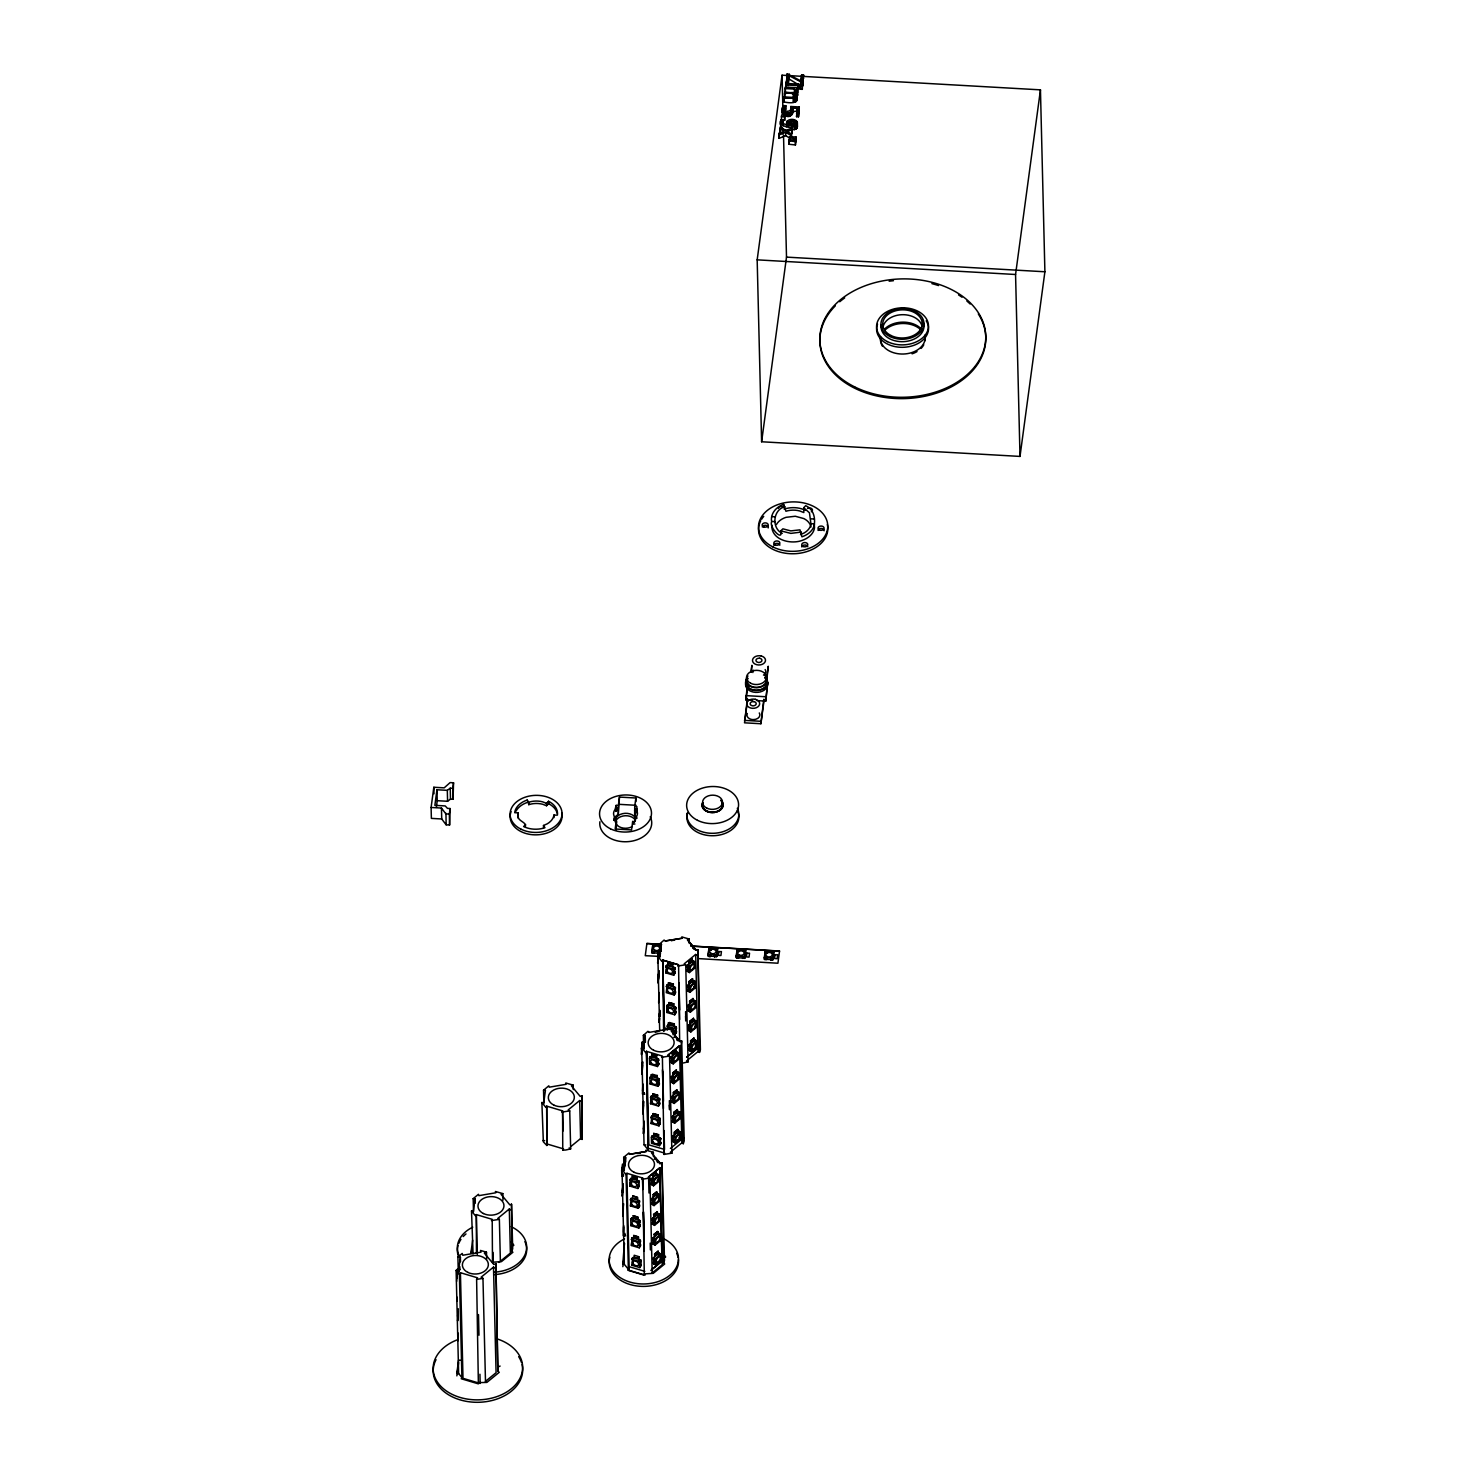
<?xml version="1.0" encoding="UTF-8"?>
<svg xmlns="http://www.w3.org/2000/svg" width="1476" height="1476" viewBox="0 0 1476 1476"><rect width="100%" height="100%" fill="white"/><g stroke="black" fill="none" stroke-linecap="round" stroke-linejoin="round"><path stroke-width="1.5" d="M782.465 124.833L783.036 119.925C776.081 120.921 782.963 132.969 789.402 130.294M780.527 121.124C780.73 128.172 796.099 129.796 797.372 122.729C796.117 117.065 783.516 118.966 787.409 125.165L782.926 123.431L783.036 119.925M791.025 110.94L790.822 106.493L799.272 106.973L798.498 116.788L796.56 116.678L797.225 111.77C791.487 108.763 792.723 118.892 786.173 116.106C781.118 115.626 781.136 108.8 783.535 105.589L785.859 105.737L785.933 109.224L784.42 111.272L784.328 107.877L785.859 105.737M782.262 112.877L782.76 110.368M797.225 111.77L797.132 108.375L792.778 108.135L792.391 114.095M658.259 956.928L658.167 953.81L657.742 957.057M659.698 1016.281L659.624 1013.163L659.182 1016.41M456.84 1273.77L456.804 1278.493M458.298 1333.123L458.261 1337.846M658.13 958.533L657.816 960.175L657.687 958.644M436.97 789.771L434.866 805.342L445.217 805.933L447.486 808.387L450.069 808.534L449.59 825.01L446.139 824.807L441.73 818.977L431.379 818.387L431.103 807.464L433.833 787.261L444.184 787.852L450.106 782.594L453.538 782.797L453.058 799.254L450.475 799.106L447.579 801.284L437.228 800.693L436.97 789.771L447.32 790.343L450.217 788.184L452.8 788.332L453.058 799.254M436.342 807.372L437.228 800.693M431.103 807.464L441.453 808.055L445.881 813.885L449.331 814.088L449.59 825.01M449.331 814.088L450.069 808.534M452.8 788.332L453.538 782.797M458.243 1270.818L457.911 1257.072L460.383 1257.201L458.593 1270.504L456.121 1270.375L458.63 1373.547L461.914 1377.606L461.213 1378.75L478.372 1383.861L476.619 1279.415L477.578 1277.829L460.42 1272.718L459.387 1274.434L461.914 1377.606M459.553 1269.563C458.962 1260.873 458.095 1280.744 459.866 1266.685M458.298 1308.751L457.615 1320.983L458.169 1316.887M473.501 1211.814L473.169 1198.678L475.069 1198.789L473.409 1211.095L471.508 1211.003L473.076 1253.899M472.634 1240.227L470.973 1252.552L472.523 1252.644M471.305 1252.921L471.859 1248.807M456.859 1375.872L458.649 1362.569M614.625 816.874L614.145 820.435L616.304 820.545L616.359 822.981L614.145 816.08A10.886 7.767 -1.4 0 1 615.012 809.678L616.175 805.379L618.333 805.509L618.278 814.494A10.886 7.767 -1.4 0 0 613.795 820.102M618.167 809.623L615.769 811.376L616.175 805.379M616.304 820.545L615.178 828.995L631.543 829.918L632.687 821.486L634.846 821.597L636.008 817.317A10.886 7.767 -1.4 0 0 636.876 810.914L636.876 806.579L634.717 806.45L635.861 797.999L619.477 797.077L618.333 805.509M616.175 830.195L616.599 821.302M618.278 814.494L619.477 797.077M634.901 824.032L632.743 823.903L635.381 820.49L635.326 818.055M637.042 818.202A10.886 7.767 -1.4 0 0 634.662 815.416L634.717 806.45M634.662 815.416L635.492 809.346M634.551 810.564L636.451 812.538L636.931 808.996L634.772 808.885M659.606 956.411L661.433 944.216L646.894 943.496L645.27 955.692L659.79 956.411M621.654 1170.265L622.485 1164.121L624.901 1164.25L624.071 1170.413L621.654 1170.265L621.802 1176.335M658.444 953.219L651.968 952.85L652.761 944.991L661.377 945.489M651.968 952.85L652.761 944.991M623.352 1169.988L623.204 1171.095L624.385 1170.044M624.717 1164.49C623.684 1158.383 624.33 1181.889 623.684 1157.35L628.96 1152.959L629.569 1154.306L646.137 1151.483L629.385 1154.343M652.65 953.256L652.779 951.43L652.65 953.256L654.348 952.241M645.104 1275.116L629.219 1270.375L626.839 1173.272L642.724 1178.014L644.292 1273.936L643.647 1274.969L627.78 1270.227L628.37 1269.249L624.33 1264.342L622.023 1169.675L623.942 1169.656L625.381 1157.571M623.296 1175.099L623.315 1176.188L623.444 1173.992M623.924 1169.785L625.584 1157.461L623.684 1157.35M624.975 1165.616L625.123 1164.49L624.127 1165.523M642.152 1042.167L641.47 1054.399L642.152 1042.167L644.569 1042.296M654.2 953.348L654.329 951.522M642.853 1049.141L643.001 1048.034M643.481 1044.399L643.868 1046.244L644.329 1040.728L643.739 1048.458L641.322 1048.329M643.518 1042.185L643.351 1035.396L645.233 1035.506L643.573 1047.831L641.691 1047.72L644.053 1144.822L648.075 1149.73L646.506 1051.336L662.392 1056.078L663.997 1154.417L671.912 1153.162L669.532 1056.06L668.001 1055.119L679.477 1045.728L680.934 1046.613L683.296 1143.716L681.857 1142.83L679.477 1045.728M643.887 1049.215L644.034 1048.089M658.204 958.994L657.65 963.108L658.333 950.876L660.75 951.005M658.333 953.588L658.462 951.743M659.68 953.109L660.067 954.954L660.528 949.437M623.665 1225.523L623.259 1235.707L625.676 1235.836M659.772 956.54L661.433 944.216M642.835 1083.79L642.429 1093.974L644.846 1094.103M660.473 953.072L659.92 957.168L657.503 957.038M624.901 1233.346L624.772 1235.541L624.735 1234.453M644.09 1092.701L643.942 1093.808L643.923 1092.72M757.17 259.85L782.059 75.202L1040.451 89.852L1044.897 271.769L1020.008 456.416L761.616 441.767L757.17 259.85L1015.562 274.499L1020.008 456.416M659.034 992.499L658.628 1002.684M622.835 1266.685L624.219 1256.408M659.661 1018.366L659.108 1022.462L659.79 1010.23L659.938 1016.3M795.435 144.962L795.582 139.869L789.162 139.833L789.014 140.884L789.106 144.279L795.435 144.962L795.749 138.615L789.42 137.914L785.712 135.663L779.07 138.357L779.217 133.135L784.162 131.272L779.808 128.818L780.029 127.139L785.73 130.534L792.335 127.858L792.169 133.08L792.335 127.858M781.431 116.752L781.69 114.888L784.826 115.054L784.66 120.331L781.524 120.146L781.431 116.752L784.568 116.936L784.66 120.331M783.885 98.541C800.121 94.962 800.878 105.755 783.977 101.936L784.088 97.065C797.243 101.604 798.737 90.958 784.568 93.56L784.752 92.084C786.948 92.084 799.162 94.612 794.42 89.095L785.232 88.56L785.435 87.084L797.723 87.785L797.612 92.656L796.247 92.582L797.63 95.091L796.228 96.936M786.007 86.826L785.804 88.302L785.933 83.431L798.221 84.132L798.11 89.003L798.221 84.132M787.225 73.8L786.21 85.368L787.225 73.8L800.841 80.885L801.634 74.907L803.571 75.018L802.612 86.143L803.571 75.018M779.07 138.357L779.217 133.135M782.797 133.836L779.9 132.213L780.121 130.534M783.977 101.936L784.088 97.065M794.697 95.184L794.789 98.578L793.793 97.434L784.642 96.955L784.752 92.084M788.94 75.59L788.147 85.479L788.94 75.59L802.538 82.748M784.568 116.936L784.826 115.054M789.42 137.914L789.568 136.881L795.988 136.899L795.841 142.01M789.106 144.279L789.162 139.833M789.642 140.275L789.512 141.309L789.568 136.881M792.077 129.685L787.206 131.548L791.505 133.965L791.284 135.663L785.638 132.268L778.977 134.962M797.63 95.091L797.723 87.785M796.56 116.678L797.132 108.375M800.066 85.829L800.287 84.15L802.446 84.28L802.298 89.353L800.158 89.224L800.066 85.829L802.224 85.959L802.298 89.353M800.158 89.224L800.287 84.15M801.191 82.287L801.634 74.907M798.498 116.788L799.272 106.973M802.224 85.959L802.446 84.28M795.749 138.615L795.988 136.899M761.616 441.767L786.505 257.119L783.516 135.072M708.148 954.345L708.978 948.182L717.594 948.662L716.801 956.522L708.185 956.042L708.148 954.345L716.764 954.824L716.801 956.522M708.185 956.042L708.978 948.182M710.528 954.695L710.399 956.54L708.849 956.448L708.978 954.621L710.546 955.433M711.137 950.267L711.303 949.88M752.575 700.362L745.97 699.993L747.243 685.325M747.096 687.724L747.483 688.739M745.97 699.993C750.325 663.444 744.993 703.794 747.446 687.613M764.162 699.513L760.896 723.738L744.513 722.816L747.428 698.351M750.989 671.931L751.874 665.325L751.339 672.152M744.808 720.602L747.483 700.786M716.229 955.747L714.532 956.78L714.661 954.935M714.532 956.78L714.679 955.673M716.081 956.854L716.211 955.027M716.967 949.474C717.022 953.662 716.985 947.075 715.436 950.12M716.764 954.824L717.594 948.662M718.849 951.43L718.351 955.359L720.934 955.507L721.432 951.577L718.849 951.669M760.896 723.738L763.812 699.292M766.487 679.458L768.258 666.248L766.837 679.698M765.786 701.118L767.631 682.336L765.786 701.118L756.985 700.62M736.247 955.931L737.077 949.769L745.694 950.267L744.9 958.127L736.284 957.629L736.247 955.931L744.863 956.43L744.9 958.127M736.284 957.629L737.077 949.769M738.646 956.3L738.517 958.127L736.948 958.053L737.096 956.208L738.664 957.02M737.686 951.78L737.834 950.673L739.402 951.485M742.631 958.367L744.347 957.352L742.631 958.367L742.76 956.54M744.181 958.459L744.328 956.614M745.066 951.079C744.384 954.769 746.284 950.083 743.517 950.987M744.863 956.43L745.694 950.267M746.948 953.016L746.45 956.946L749.052 957.094L749.531 953.164L746.948 953.256M764.347 957.537L765.177 951.374L773.793 951.854L773.018 959.714L764.384 959.234L764.347 957.537L772.963 958.016L773.018 959.714M764.384 959.234L765.177 951.374M765.066 959.64L765.195 957.795L765.066 959.64L766.764 958.625M766.616 959.732L766.745 957.887M772.428 958.219L772.299 960.046L770.749 959.953L770.878 958.127M771.616 952.573L773.166 952.666L773.018 953.773M772.963 958.016L773.793 951.854M775.048 954.603L774.568 958.551L777.151 958.699L777.631 954.751L775.066 954.861M697.871 958.57L777.926 963.219L779.549 951.024L692.631 946.098M1015.562 274.499L1040.451 89.852M622.171 1167.498L622.134 1172.959M642.798 1085.137L642.595 1091.041L642.835 1090.063M623.628 1226.87L623.573 1232.312M659.016 998.772L658.794 999.75L659.071 993.496M780.601 124.501L780.933 119.796M791.45 130.331L796.892 128.301L796.284 124.15M788.35 123.117C798.756 113.947 795.582 133.024 788.35 123.117L788.442 126.512L788.571 122.305M784.236 115.46L784.328 107.877M786.671 126.05L787.317 120.977M476.453 1253.161L476.324 1214.6L492.209 1219.342L492.486 1262.22L501.434 1261.629L512.928 1252.238L511.766 1251.537L511.526 1204.176L509.866 1204.896L501.065 1194.361L502.836 1193.604L502.984 1200.172M479.128 1382.606L486.877 1382.422L499.275 1372.274L497.836 1371.37L495.936 1263.604L493.851 1264.508L484.349 1253.124L486.49 1252.202L486.674 1259.083M511.766 1251.537L512.689 1248.696L511.526 1204.176M581.12 1101.41L579.681 1100.524L580.603 1138.55L582.061 1139.435L581.895 1095.709L580.234 1096.428L571.433 1085.893L573.205 1085.118L573.315 1089.602M814.42 524.183A21.476 15.314 -1.4 0 1 801.929 536.803L799.992 529.847L790.804 530.899L782.852 528.832L780.822 530.88C783.313 542.615 768.738 526.914 771.653 521.766C770.085 513.722 776.284 506.729 783.645 504.441L785.915 511.25A18.026 12.86 -1.4 0 1 799.697 510.954L803.83 512.559L803.719 507.707L805.693 505.696C812.925 508.777 815.287 516.637 814.401 523.869L810.914 523.685L809.457 512.836L803.719 507.707M497.836 1371.37L495.936 1263.604M771.837 525.105C771.007 539.902 790.582 544.718 802.021 540.456A21.476 15.314 -1.4 0 0 814.494 527.818L814.309 523.832M582.061 1139.435L581.895 1095.709M683.148 1063.015L688.093 1061.871L685.731 964.769L684.2 963.828L695.676 954.437L698.037 1051.539L699.495 1052.425L697.89 949.622L696.137 950.23M680.934 1046.613L681.691 1040.912L680.03 1041.632M644.292 1273.936L653.259 1273.345L664.735 1263.954L663.573 1263.235L662.041 1162.848L660.289 1163.475M699.495 1052.425L700.399 1049.602L697.89 949.622M683.296 1143.716L684.218 1140.893L681.691 1040.912M663.573 1263.235L664.495 1260.412L662.041 1162.848M782.262 533.408C771.284 528.279 772.852 509.331 785.084 506.711M543.869 1103.624L543.537 1090.21L545.437 1090.303L543.777 1102.627L541.876 1102.517L543.352 1141.815L546.84 1145.468L546.692 1106.133L562.577 1110.875L563.076 1131.003M579.681 1100.524L568.205 1109.915L569.736 1110.875L570.659 1148.881L565.695 1150.025L562.762 1150.136L562.577 1110.875M546.84 1145.468L546.692 1106.133M663.61 1031.355L662.687 960.046L678.573 964.787L679.643 1040.543M673.628 971.595L675.049 972.02L673.739 975.23L665.787 972.868L666.617 965.193L674.55 967.555L674.661 973.809L673.24 973.367M667.982 963.09L672.871 964.289L672.779 966.337L668.019 964.917L667.982 963.09L672.871 964.289M668.019 964.917L668.111 962.869M666.469 969.474L666.506 970.562M665.787 972.868L666.765 971.263M562.762 1150.136L563.518 1148.9L547.633 1144.158M673.739 975.23L674.55 967.555M673.517 967.592L674.956 968.016L673.111 968.274M674.956 968.016L674.569 969.806L673.13 969.381M678.406 964.732L662.779 960.212L664.514 1030.82M666.894 986.337L666.857 985.248L668.314 986.78L666.857 985.248M675.178 993.422L674.218 995.008L666.266 992.647L667.097 984.972L675.03 987.352L675.141 993.588L673.72 993.163L675.141 993.588M668.462 982.887L673.37 984.086L673.259 986.134L668.499 984.713L668.462 982.887L673.37 984.086M675.049 972.02L673.204 972.278M668.499 984.713L668.591 982.665M668.296 985.673L666.451 985.931M673.259 986.134L668.646 984.474M674.015 987.389L675.436 987.813L674.015 987.389L673.628 989.16L675.049 989.584L675.436 987.813M674.218 995.008L675.03 987.352M674.587 1011.171L676.026 1011.595L674.698 1014.805L666.765 1012.444L667.576 1004.769L675.528 1007.13L675.639 1013.366M668.942 1002.665L673.849 1003.865L673.757 1005.912L668.979 1004.492L668.942 1002.665L673.849 1003.865M675.528 991.817L673.683 992.075L675.528 991.817L675.565 992.905M666.949 1006.817L667.337 1005.045L668.776 1005.47L666.949 1006.817L668.388 1007.241M668.979 1004.492L669.071 1002.444M667.06 1010.82L667.447 1009.03L667.06 1010.82L668.48 1011.245M666.765 1012.444L667.576 1004.769M673.757 1005.912L669.126 1004.27M648.075 1149.73L646.506 1051.336M646.599 1051.502L648.868 1144.896L664.514 1149.417L664.071 1131.188M674.071 1007.85L675.916 1007.591L675.528 1009.381L674.071 1007.85L675.916 1007.591M674.698 1014.805L675.528 1007.13M667.189 1030.193L668.056 1024.547L676.008 1026.927L676.119 1033.163L674.68 1032.739M669.477 1024.289C662.724 1019.399 683.942 1029.879 669.606 1024.049M650.196 1056.761L649.791 1058.532L650.196 1056.761L651.211 1057.868M649.458 1058.089L650.418 1056.484L658.37 1058.845L657.54 1066.521L649.606 1064.159L649.458 1058.089L657.392 1060.451L657.54 1066.521M651.783 1054.381L656.691 1055.58L656.599 1057.628L651.839 1056.207L651.783 1054.381L656.691 1055.58M651.839 1056.207L651.931 1054.159M650.289 1060.746L650.307 1061.853M649.606 1064.159L650.565 1062.554M674.2 1023.883L669.421 1022.462M674.975 1026.964L676.432 1028.477L674.587 1028.735M656.599 1057.628L651.968 1055.986M675.067 1030.949L676.506 1031.392L675.178 1034.584L676.008 1026.927M657.392 1060.451L658.37 1058.845M658.351 1060.008L657.337 1058.882M658.757 1059.307L658.37 1061.096L656.949 1060.672M676.506 1031.392L674.661 1031.65M649.938 1077.867L650.898 1076.262L658.85 1078.642L658.96 1084.878L657.521 1084.454L659.366 1084.196L658.019 1086.299L650.086 1083.938L649.938 1077.867L657.872 1080.229L658.019 1086.299M652.318 1076.004C645.565 1071.115 666.783 1081.594 652.447 1075.764M657.429 1062.886L658.868 1063.31L657.023 1063.569M650.695 1077.628L652.134 1078.07L652.097 1076.963L650.676 1076.539L650.289 1078.329L650.252 1077.222L651.709 1078.753M658.868 1063.31L658.48 1065.082L657.041 1064.657M650.086 1083.938L651.045 1082.332M657.041 1075.598L652.263 1074.177M657.816 1078.679L659.255 1079.104L657.816 1078.679L657.429 1080.45L658.868 1080.875L659.255 1079.104M657.872 1080.229L658.85 1078.642M658.407 1102.461L659.827 1102.886L658.517 1106.096L650.565 1103.734L651.396 1096.059L659.329 1098.421L659.44 1104.657M652.761 1093.956L657.65 1095.155L657.558 1097.203L652.798 1095.782L652.761 1093.956L657.65 1095.155M659.348 1083.107L657.503 1083.366L659.348 1083.107L659.366 1084.196M652.189 1098.531L650.768 1098.107L651.156 1096.336L652.613 1097.849M652.798 1095.782L652.89 1093.734M652.577 1096.76L650.768 1098.107M650.861 1102.111L651.248 1100.321L650.861 1102.111L652.3 1102.535M650.565 1103.734L651.396 1096.059M657.558 1097.203L652.927 1095.561M657.89 1099.14L659.735 1098.882L659.348 1100.672L657.89 1099.14L659.735 1098.882M657.909 1100.247L659.754 1099.989M658.517 1106.096L659.329 1098.421M651.636 1116.114L651.248 1117.885L651.636 1116.114L653.075 1116.539M658.886 1122.24L660.307 1122.682L658.997 1125.874L651.045 1123.513L651.875 1115.838L659.809 1118.218L659.92 1124.454L658.499 1124.029M653.241 1113.753L658.148 1114.933L658.038 1117L653.278 1115.579L653.241 1113.753L658.148 1114.933M653.278 1115.579L653.37 1113.513M651.728 1120.118L651.765 1121.207M651.045 1123.513L652.023 1121.908M658.038 1117L653.425 1115.339M658.997 1125.874L659.809 1118.218M628.37 1269.249L626.045 1174.582L627.005 1173.328M658.794 1118.255L660.215 1118.679L658.37 1118.937M660.215 1118.679L659.827 1120.45L658.407 1120.026M651.396 1137.221L652.355 1135.634L660.289 1137.996L660.418 1144.232L658.979 1143.808L660.824 1143.549L659.477 1145.671L651.543 1143.291L651.396 1137.221L659.329 1139.601L659.477 1145.671M653.72 1133.531L658.628 1134.73L658.536 1136.778L653.757 1135.358L653.72 1133.531L658.628 1134.73M660.307 1122.682L658.462 1122.941M653.757 1135.358L653.85 1133.31M653.554 1136.335L653.573 1137.424L652.115 1135.911L653.554 1136.335L651.728 1137.682M637.78 1184.841L639.2 1185.265L637.89 1188.475L629.938 1186.095L630.769 1178.438L638.702 1180.8L638.813 1187.036M632.263 1176.114L636.894 1177.756L636.931 1179.582L632.171 1178.162L632.263 1176.114L637.023 1177.534L636.931 1179.582M631.562 1180.911L630.141 1180.486L630.529 1178.697L631.949 1179.121L631.986 1180.228L630.547 1179.804M632.171 1178.162L637.078 1179.342M631.949 1179.121L630.141 1180.486M630.234 1184.472L630.621 1182.7L630.234 1184.472L631.673 1184.914M658.536 1136.778L653.905 1135.136M629.938 1186.095L630.769 1178.438M659.274 1138.033L660.695 1138.457L659.274 1138.033L658.886 1139.804L660.307 1140.247L660.695 1138.457M659.329 1139.601L660.289 1137.996M637.263 1181.52L639.108 1181.261L638.721 1183.032M660.805 1142.461L658.96 1142.719L660.805 1142.461L660.824 1143.549M637.89 1188.475L638.702 1180.8M638.259 1204.619L639.68 1205.043L638.37 1208.254L630.418 1205.892L631.248 1198.217L639.182 1200.578L639.293 1206.833L637.872 1206.39M632.743 1195.892L637.374 1197.534L637.411 1199.361L632.65 1197.94L632.743 1195.892L637.503 1197.313L637.558 1199.139M631.101 1202.497L631.138 1203.586M630.418 1205.892L631.396 1204.287M663.997 1154.417L664.2 1130.598M638.37 1208.254L639.182 1200.578M638.167 1200.615L639.588 1201.04L637.743 1201.298M639.588 1201.04L639.2 1202.829L637.761 1202.405M631.525 1219.361L631.488 1218.272L632.946 1219.803L631.488 1218.272M630.769 1219.6L631.728 1217.995L639.661 1220.375L639.772 1226.611L638.352 1226.187L640.197 1225.929L638.85 1228.032L630.916 1225.67L630.769 1219.6L638.702 1221.962L638.85 1228.032M633.222 1215.689L637.853 1217.331L637.909 1219.158L633.13 1217.737L633.222 1215.689L638.001 1217.11L637.909 1219.158M633.13 1217.737L638.038 1218.918M632.927 1218.696L631.082 1218.955M630.916 1225.67L631.876 1224.065M638.647 1220.412L640.067 1220.837L638.647 1220.412L638.259 1222.183L639.68 1222.608L640.067 1220.837M638.702 1221.962L639.661 1220.375M639.219 1244.194L640.658 1244.619L639.329 1247.829L631.396 1245.467L632.208 1237.792L640.16 1240.154L640.27 1246.39M633.721 1235.467L638.333 1237.109L638.388 1238.936L633.628 1237.515L633.721 1235.467L638.481 1236.888L638.388 1238.936M640.16 1224.84L638.333 1225.098L640.16 1224.84L640.197 1225.929M633.019 1240.264L631.58 1239.84L631.968 1238.069L633.425 1239.582M633.628 1237.515L638.518 1238.715M633.407 1238.493L631.58 1239.84M631.691 1243.844L632.079 1242.054L631.691 1243.844L633.112 1244.268M631.396 1245.467L632.208 1237.792M638.702 1240.873L640.547 1240.615L640.16 1242.405L638.739 1241.98L638.702 1240.873L640.584 1241.722M639.329 1247.829L640.16 1240.154M639.698 1263.973L641.138 1264.415L639.809 1267.607L631.876 1265.246L632.687 1257.57L640.639 1259.95L640.75 1266.187L639.311 1265.762M632.484 1258.936L632.042 1258.53M634.108 1257.312L638.997 1258.493L634.108 1257.312L634.2 1255.246L638.96 1256.666L638.997 1258.493M629.274 1266.722L644.846 1271.371M632.558 1261.851L632.577 1262.939M631.876 1265.246L632.835 1263.64M638.96 1256.666L638.868 1258.733M639.809 1267.607L640.639 1259.95M639.606 1259.987L641.045 1260.412L639.2 1260.67M641.045 1260.412L640.658 1262.183L639.219 1261.759M641.138 1264.415L639.293 1264.674M782.169 109.482C783.258 113.541 790.14 114.113 792.317 110.7M796.191 101.512L796.837 95.958L795.121 93.874L797.317 92.416L796.173 89.187L797.538 89.261M543.537 1090.21L548.814 1085.819L549.256 1087.185L566.157 1084.307L565.751 1082.997L573.205 1085.118M473.169 1198.678L478.445 1194.287L478.888 1195.652L495.788 1192.774L495.382 1191.483L502.836 1193.604M457.911 1257.072L462.209 1253.438L462.781 1255.246L481.047 1252.128L480.512 1250.449L486.49 1252.202M643.351 1035.396L647.927 1031.337L649.219 1032.37M788.664 125.7C790.638 122.176 797.169 127.914 794.826 121.752M518.224 815.951C517.024 821.283 529.22 822.962 523.574 826.523A21.476 15.314 -1.4 0 0 544.958 827.722L543.5 825.471L547.209 823.848A18.026 12.86 -1.4 0 0 553.943 815.176L557.43 815.103A21.476 15.314 -1.4 0 0 548.519 801.265L546.489 803.331L546.544 805.748L542.781 804.291A18.026 12.86 -1.4 0 0 528.98 804.605L527.153 800.047A21.476 15.314 -1.4 0 0 514.663 812.686L518.168 812.87L518.224 815.305M546.544 805.748L548.592 803.7L548.519 801.265M688.48 961.651L692.189 958.994L688.739 961.817L688.794 963.625L688.739 961.817M688.536 963.477L692.226 960.821L688.794 963.625M687.41 965.378L693.166 960.673L694.975 961.798L695.122 967.869L689.384 972.573L687.576 971.448L687.41 965.378L689.237 966.503L689.384 972.573M687.096 967.057L688.093 965.12L687.096 967.057L688.905 966.688L688.093 965.12M692.262 962.832L693.259 960.894L693.037 963.311M689.237 966.503L694.975 961.798M688.997 970.691L687.189 971.06L688.203 969.123L688.222 970.212M687.189 971.06L688.978 969.603M688.96 981.448L692.668 978.791L689.237 981.595L689.274 983.422L689.237 981.595M689.015 983.256L692.724 980.599L689.274 983.422M687.908 985.156L693.646 980.47L695.454 981.595L695.602 987.665L689.864 992.352L688.056 991.226L687.908 985.156L689.716 986.282L689.864 992.352M687.558 985.747L689.366 985.378L688.351 987.333L687.558 985.747L688.351 987.333M694.532 981.153L692.742 982.61L693.738 980.673L694.55 982.26L693.738 980.673M687.576 986.835L689.366 985.378M689.716 986.282L695.454 981.595M687.668 990.839L689.458 989.381L689.476 990.47L687.668 990.839L688.683 988.902M689.458 1001.226L693.148 998.569L689.716 1001.392L689.753 1003.2L689.716 1001.392M689.495 1003.053L693.203 1000.396L689.753 1003.2M688.388 1004.953L694.126 1000.248L695.934 1001.374L696.082 1007.444L690.344 1012.149L688.536 1011.023L688.388 1004.953L690.196 1006.078L690.344 1012.149M688.037 1005.543L689.845 1005.174L688.831 1007.112L688.037 1005.543L688.831 1007.112M693.203 1001.318L695.011 1000.949L693.978 1001.798M688.056 1006.632L689.845 1005.174M690.196 1006.078L695.934 1001.374M689.975 1010.267L688.148 1010.636L689.163 1008.698M688.148 1010.636L689.938 1009.178M689.938 1021.005L693.646 1018.348L690.196 1021.171L690.233 1022.997L690.196 1021.171M689.975 1022.831L693.683 1020.174L690.233 1022.997M688.536 1026.41L689.55 1024.473L690.362 1026.06L689.329 1026.89L688.517 1025.322L694.606 1020.045L696.432 1021.171L696.58 1027.222L690.842 1031.927L689.015 1030.802L688.868 1024.731L690.694 1025.857L690.842 1031.927M695.491 1020.728L694.495 1022.665M690.694 1025.857L696.432 1021.171M690.454 1030.045L688.646 1030.414L689.643 1028.477L689.679 1029.565M688.646 1030.414L690.417 1028.957M679.495 1045.894L668.111 1055.026M672.3 1052.942L676.008 1050.285L672.558 1053.108L672.595 1054.916L672.558 1053.108M672.336 1054.768L676.045 1052.111L672.595 1054.916M690.417 1040.801L694.126 1038.145L690.676 1040.967L690.731 1042.776L690.676 1040.967M672.705 1057.978L671.672 1058.827L670.879 1057.259L676.967 1051.964L678.775 1053.089L678.942 1059.159L673.185 1063.864L671.008 1062.351L672.004 1060.414L672.041 1061.502M670.897 1058.347L671.912 1056.41L671.931 1057.499M676.838 1054.602L677.853 1052.665M690.473 1042.628L694.163 1039.971L690.731 1042.776M673.185 1063.864L673.038 1057.794L678.775 1053.089M689.495 1050.598L689.347 1044.528L695.085 1039.824L696.912 1040.949L697.059 1047.019L691.322 1051.724L689.126 1050.211L690.122 1048.255M690.842 1045.838L689.034 1046.207L690.03 1044.27M694.2 1041.982L695.196 1040.045L696.008 1041.613M689.034 1046.207L690.805 1044.75M695.971 1040.525L694.163 1040.875M671.008 1062.351L672.779 1060.893M691.322 1051.724L691.174 1045.654L696.912 1040.949M672.816 1061.982L671.783 1062.831L670.971 1061.244M570.769 1146.594L580.603 1138.55M689.126 1050.211L690.916 1048.753L689.901 1050.691L689.089 1049.104M686.598 1057.13L697.964 1047.997L686.727 1057.203M698.037 1051.539L686.561 1060.93L688.093 1061.871M672.779 1072.738L676.488 1070.082L673.038 1072.886L673.074 1074.713L673.038 1072.886M672.816 1074.546L676.525 1071.89L673.074 1074.713M510.751 1209.896L509.312 1208.992L497.836 1218.383L499.368 1219.342L500.382 1260.984M671.709 1076.447L677.447 1071.76L679.274 1072.886L679.421 1078.956L673.683 1083.642L671.857 1082.517L671.709 1076.447L673.536 1077.572L673.683 1083.642M671.359 1077.037L673.167 1076.668L672.17 1078.605L671.359 1077.037L672.17 1078.605M676.525 1072.812L677.558 1071.963L678.37 1073.55L678.333 1072.443L676.543 1073.901L677.3 1073.292M671.395 1078.126L673.167 1076.668M673.536 1077.572L679.274 1072.886M673.296 1081.76L671.488 1082.129L672.484 1080.192M671.488 1082.129L673.277 1080.672M673.259 1092.517L676.967 1089.86L673.517 1092.683L673.573 1094.491L673.517 1092.683M673.314 1094.343L677.004 1091.687L673.573 1094.491M672.189 1096.244L677.927 1091.539L679.753 1092.664L679.901 1098.734L674.163 1103.439L672.336 1102.314L672.189 1096.244L674.015 1097.369L674.163 1103.439M671.838 1096.834L673.646 1096.465L672.65 1098.402L671.838 1096.834L672.65 1098.402M678.038 1091.76L677.004 1092.591L678.038 1091.76L678.074 1092.849M671.875 1097.923L673.646 1096.465M674.015 1097.369L679.753 1092.664M673.776 1101.557L671.967 1101.926L672.982 1099.989M671.967 1101.926L673.757 1100.469M673.739 1112.295L677.447 1109.638L674.015 1112.461L674.052 1114.288L674.015 1112.461M673.794 1114.122L677.502 1111.465L674.052 1114.288M672.687 1116.022L678.425 1111.336L680.233 1112.443L680.381 1118.513L674.643 1123.218L672.835 1122.092L672.687 1116.022L674.495 1117.148L674.643 1123.218M672.355 1117.701L673.351 1115.764L672.355 1117.701L674.163 1117.35L673.351 1115.764M678.517 1111.539L677.521 1113.476L679.311 1112.018M674.495 1117.148L680.233 1112.443M495.327 1268.198L493.501 1267.091L481.102 1277.22L482.966 1278.382L485.493 1381.573M498.906 1262.46L510.382 1253.069L509.312 1208.992M674.255 1121.336L672.447 1121.705L673.462 1119.767L673.48 1120.856M672.447 1121.705L674.237 1120.247M674.237 1132.092L677.927 1129.435L674.495 1132.258L674.532 1134.066L674.495 1132.258M674.274 1133.919L677.982 1131.262L674.532 1134.066M673.167 1135.819L678.905 1131.114L680.713 1132.24L680.86 1138.31L675.122 1142.996L673.314 1141.889L673.167 1135.819L674.975 1136.944L675.122 1142.996M672.835 1137.498L674.624 1136.04L674.643 1137.129L672.835 1137.498L673.849 1135.561M678.001 1133.273L679.015 1131.336L679.809 1132.904L679.015 1131.336M679.79 1131.815L677.982 1132.166M674.975 1136.944L680.713 1132.24M672.927 1141.483L674.716 1140.044L674.753 1141.132L672.927 1141.483L673.942 1139.546M670.399 1148.42L681.783 1139.287M681.857 1142.83L670.381 1152.221L671.912 1153.162M648.979 1192.995L648.591 1177.055L659.827 1167.848M652.632 1174.896L656.082 1172.073L656.377 1174.047C651.562 1179.859 651.543 1173.863 656.34 1172.239M651.562 1178.604L657.3 1173.918L659.126 1175.044L659.274 1181.114L653.536 1185.8L651.709 1184.675L651.562 1178.604L653.388 1179.73L653.536 1185.8M653.056 1179.933L651.248 1180.283L652.244 1178.346M651.248 1180.283L653.019 1178.844M657.152 1175.449L658.185 1174.601L657.447 1175.228M653.388 1179.73L659.126 1175.044M651.34 1184.287L652.337 1182.35L652.115 1184.767L652.374 1183.438M657.281 1180.542L658.314 1179.693M653.425 1196.649L653.112 1194.674L656.562 1191.852L656.857 1193.844L653.167 1196.501L656.599 1193.678L656.562 1191.852M656.82 1192.018L653.112 1194.674M652.06 1198.401L657.798 1193.697L659.606 1194.822L659.754 1200.892L654.016 1205.597L652.207 1204.471L652.06 1198.401L653.868 1199.527L654.016 1205.597M651.728 1200.08L652.724 1198.143L651.728 1200.08L653.536 1199.711M656.894 1195.855L657.89 1193.918L657.669 1196.335M653.868 1199.527L659.606 1194.822M653.628 1203.715L651.82 1204.084L652.835 1202.147L652.853 1203.235M651.82 1204.084L653.61 1202.626M653.905 1216.445L653.61 1214.471L657.3 1211.814L657.355 1213.623L653.905 1216.445L657.097 1213.457L657.041 1211.648M657.3 1211.814L653.61 1214.471M653.222 1217.921L654.016 1219.508L652.982 1220.357L652.189 1218.77L658.278 1213.493L660.086 1214.619L660.233 1220.689L654.495 1225.375L652.687 1224.25L652.54 1218.18L654.348 1219.305L654.495 1225.375M652.207 1219.859L653.997 1218.401M659.163 1214.176L657.374 1215.634L658.13 1215.025M654.348 1219.305L660.086 1214.619M654.126 1223.493L652.3 1223.862L653.315 1221.925M652.3 1223.862L654.089 1222.405M654.385 1236.224L654.089 1234.25L657.779 1231.593L657.835 1233.419L654.385 1236.224L657.576 1233.253L657.521 1231.427M657.779 1231.593L654.089 1234.25M653.019 1237.977L658.757 1233.272L660.565 1234.397L660.731 1240.467L654.975 1245.172L653.167 1244.047L653.019 1237.977L654.827 1239.102L654.975 1245.172M652.669 1238.567L654.477 1238.198L653.462 1240.135L652.669 1238.567L653.462 1240.135M658.868 1233.493L657.835 1234.342L658.868 1233.493L658.886 1234.582M652.687 1239.655L654.477 1238.198M654.827 1239.102L660.565 1234.397M654.606 1243.29L652.798 1243.659L653.794 1241.722M652.798 1243.659L654.569 1242.202M485.456 1381.388L496.084 1372.698L493.501 1267.091M654.864 1256.021L654.569 1254.028L658.019 1251.224L658.314 1253.198L654.606 1255.855L658.056 1253.032L658.019 1251.224M658.278 1251.371L654.569 1254.028M653.647 1263.825L653.499 1257.755L659.237 1253.069L661.063 1254.194L661.211 1260.246L655.473 1264.95L653.278 1263.438L654.274 1261.5L654.311 1262.589M653.167 1259.434L654.182 1257.497L653.167 1259.434L654.993 1259.083L654.182 1257.497M658.314 1254.12L659.348 1253.272L658.333 1255.209L659.089 1254.6M655.473 1264.95L655.326 1258.88L661.063 1254.194M653.278 1263.438L655.067 1261.98M655.086 1263.069L654.053 1263.917L653.241 1262.349M652.355 1269.046L661.986 1261.15L659.698 1167.756L661.266 1168.568M650.861 1270.449L661.986 1261.15M652.355 1272.81L662.189 1264.766L659.827 1167.664L648.351 1177.055L649.883 1178.014L652.189 1272.681M800.49 534.552L804.199 532.928A18.026 12.86 -1.4 0 0 810.914 524.257L810.914 523.685M528.666 804.734L528.925 802.169A18.026 12.86 -1.4 0 1 542.707 801.874L546.489 803.331M696.229 950.341L687.429 939.788L689.2 939.031L689.31 943.551M687.521 939.898L696.506 950.396M690.897 946.134L691.137 944.179L691.192 946.005M673.111 1034.842L673.001 1030.322L671.248 1031.078L680.325 1041.687M674.698 1037.425L674.956 1035.469L677.632 1040.451L677.595 1038.624L677.336 1040.58M673.831 1037.314L675.934 1036.41M698.591 1047.443L700.251 1046.724M682.41 1138.734L684.071 1138.014M653.462 1156.778L653.351 1152.276L651.58 1153.033L660.658 1163.642M654.993 1157.535L657.669 1162.534M654.182 1159.269L656.266 1158.365M657.632 1160.708L657.982 1162.405M512.541 1245.818L513.869 1245.246L510.936 1241.74M664.348 1257.534L665.676 1256.962L662.742 1253.438M498.464 1366.794L500.106 1366.075M801.413 532.043L790.859 533.389L780.822 530.88M685.731 964.769L677.816 966.024M669.532 1056.06L661.635 1057.314M569.736 1110.875L561.821 1112.111M649.883 1178.014L641.968 1179.269M499.368 1219.342L491.453 1220.578M482.966 1278.382L476.619 1279.415M681.986 938.256L665.381 940.95L682.152 938.219L681.746 936.909L689.2 939.031M674.44 939.972L671.045 940.544L674.514 940.212M649.053 1032.388L665.971 1029.51L665.565 1028.2L673.001 1030.322M658.241 1031.263L654.864 1031.835L658.314 1031.503M636.894 1153.494L640.344 1153.162M795.343 90.165L795.435 93.56L791.874 92.49M801.726 78.302L803.664 78.412M786.118 81.992L788.055 82.084M785.73 84.925L798.018 85.608M796.486 113.283L798.405 113.394M786.505 257.119L1044.897 271.769M771.634 516.6L775.029 516.784M810.785 518.814L814.272 519.017M771.745 521.452L775.158 521.655M745.86 695.62L765.693 696.746M744.457 720.38L760.841 721.303M619.643 804.365L636.027 805.287M616.248 807.815L618.389 807.925M660.621 944.4L646.894 943.496M692.631 946.227L779.549 951.153M659.938 951.208L660.971 951.264M651.931 951.153L658.407 951.522M770.896 958.847L772.446 958.939M652.632 952.537L654.182 952.629M714.513 956.042L716.063 956.134M742.612 957.647L744.162 957.721M765.048 958.92L766.597 958.994M645.215 1035.635L645.16 1040.174M643.757 1042.499L644.791 1042.554M644.053 1144.822L645.953 1144.933M542.817 1140.542L544.699 1140.653M624.33 1264.342L622.78 1264.249L624.422 1243.253L623.739 1255.486M459.737 1269.323L457.32 1269.175L456.637 1281.408M459.959 1269.563L458.962 1270.596M460.438 1360.245L458.593 1360.134L456.804 1373.455L458.63 1373.547M789.014 140.884L795.343 141.585M667.798 965.894L666.377 965.47L665.99 967.241L665.971 966.153M673.554 968.699L674.975 969.123M665.639 966.798L673.591 969.16M673.646 972.684L675.085 973.108M674.034 988.477L675.473 988.902M666.119 986.577L674.071 988.938M666.617 1006.374L674.55 1008.735M667.023 1009.732L668.462 1010.156M674.624 1012.259L676.045 1012.684M669.255 1025.248L667.835 1024.824L667.447 1026.595L667.41 1025.506M667.097 1026.152L675.03 1028.514M675.104 1032.056L676.525 1032.48M656.912 1059.565L658.794 1060.414M657.466 1063.975L658.886 1064.399M657.853 1079.768L659.274 1080.192M650.418 1097.664L658.37 1100.026M650.842 1101.022L652.263 1101.447M658.425 1103.55L659.864 1103.974M658.813 1119.343L660.252 1119.767M650.898 1117.443L658.85 1119.804M658.905 1123.347L660.344 1123.771M659.292 1139.121L660.731 1139.546M648.868 1148.439L664.754 1153.162M639.126 1182.35L637.669 1180.837M629.791 1180.025L637.743 1182.405M630.215 1183.383L631.636 1183.807M637.798 1185.929L639.237 1186.353M632.448 1198.918L631.008 1198.494L630.621 1200.265L630.603 1199.176M638.185 1201.722L639.606 1202.147M630.27 1199.822L638.222 1202.184M637.835 1205.302L639.717 1206.132M638.665 1221.501L640.104 1221.925M631.248 1239.397L639.182 1241.759M631.654 1242.755L633.093 1243.179M639.256 1245.283L640.676 1245.707M632.466 1257.847L633.887 1258.272M639.643 1261.076L641.064 1261.5M631.728 1259.176L639.661 1261.537M639.735 1265.08L641.156 1265.504M653.351 1152.276L645.898 1150.155L646.303 1151.465M525.345 826.745L525.622 824.457M784.088 108.744C784.678 113.265 793.202 111.364 790.822 106.493M789.014 78.984L800.656 86.032L800.564 82.638M695.565 954.529L697.115 955.323M687.06 965.968L687.871 967.536M687.17 969.953L687.964 971.54M693.794 986.54L695.602 987.665M687.65 989.75L688.443 991.318M688.13 1009.529L688.941 1011.115M694.753 1026.115L696.58 1027.222M688.517 1025.322L689.329 1026.89M688.609 1029.325L689.421 1030.894M695.233 1045.894L697.059 1047.019M689.347 1044.528L691.174 1045.654M688.997 1045.119L689.809 1046.687M676.82 1053.513L676.063 1054.122M673.038 1057.794L671.229 1056.668L671.377 1062.738M670.879 1057.259L671.672 1058.827M677.595 1077.831L679.421 1078.956M671.451 1081.041L672.263 1082.609M673.683 1097.554L672.871 1095.985M671.949 1100.819L672.742 1102.406M672.318 1116.612L673.13 1118.181M672.429 1120.616L673.222 1122.184M679.052 1137.184L680.86 1138.31M672.816 1136.409L673.61 1137.978M672.908 1140.395L673.72 1141.981M656.377 1174.047L656.082 1172.073M657.447 1179.988L659.274 1181.114M651.211 1179.195L652.023 1180.782M651.322 1183.198L652.115 1184.767M651.691 1198.992L652.503 1200.56M569.127 1147.941L570.659 1148.881M651.802 1202.977L652.595 1204.564M658.425 1219.563L660.233 1220.689M652.189 1218.77L652.982 1220.357M652.281 1222.774L653.093 1224.342M654.495 1239.287L653.702 1237.718M652.761 1242.552L653.573 1244.139M653.499 1257.755L655.326 1258.88M653.148 1258.345L653.96 1259.914M661.894 961.356L657.872 956.43L659.698 1030.949M645.713 1052.646L641.691 1047.72M545.899 1107.443L541.876 1102.517M626.045 1174.582L622.023 1169.675M475.53 1215.91L471.508 1211.003M459.313 1274.378L456.121 1270.375M690.842 944.308L693.831 949.16M674.661 1035.598L677.3 1038.753M527.153 800.047L528.592 802.317M665.233 941.098L664.108 940.046L659.532 944.105L659.698 950.895M797.28 90.405L797.409 95.811M796.819 89.815L796.892 93.209M796.874 93.043L796.819 100.608M797.372 122.729L797.464 126.844M796.523 95.257L796.579 101.088M797.169 122.01L797.261 127.619M796.763 121.327L796.892 128.301M795.582 90.7L795.675 94.095M795.582 98.468L795.656 101.862M796.265 125.497L796.339 128.892M794.918 98.744L794.992 102.139M795.564 125.977L795.638 129.371M794.42 89.095L794.494 92.49M795.213 122.084L795.287 125.478M794.106 98.929L794.199 102.324M793.719 94.04L793.793 97.434M794.328 121.475L794.402 124.87M794.439 126.456L794.531 129.851M793.258 94.04L793.35 97.434M793.147 99.021L793.221 102.416M793.701 121.253L793.774 124.648M792.778 108.135L792.815 112.6M791.929 111.309L792.003 114.685M792.095 121.014L792.188 124.408M791.339 111.862L791.413 115.257M791.154 121.014L791.228 124.408M791.505 133.965L791.597 137.36M790.564 112.342L790.656 115.718M789.254 73.911L789.328 77.305M790.361 121.106L790.453 124.501M789.678 112.656L789.752 116.05M789.715 121.327L789.789 124.722M789.125 121.659L789.217 125.054M788.571 112.84L788.664 116.235M787.225 112.84L787.298 116.235M786.948 121.493L787.04 124.888M786.597 122.674L786.653 126.696M785.435 87.084L785.324 91.955L785.232 88.56M786.081 112.711L786.173 116.106M785.361 106.327L785.435 109.722M785.048 112.434L785.14 115.829M785.638 132.268L785.712 135.663M784.568 93.56L784.642 96.955M784.808 107.065L784.881 110.442M783.405 111.586L783.498 114.98M782.059 75.202L783.018 114.335L782.815 110.995M783.184 121.253L783.295 125.847M782.372 107.785L782.483 113.67M782.649 120.589L782.723 123.984M782.391 121.438L782.465 125.571M780.656 120.442L780.749 123.836M779.808 128.818L779.9 132.213M783.645 504.441L783.719 507.689M772.299 960.046L770.749 959.953M767.502 953.072L765.952 952.979M738.517 958.127L736.948 958.053M710.399 956.54L708.849 956.448M694.624 985.156L694.643 986.245M696.082 1044.51L696.1 1045.617M694.237 1000.47L694.255 1001.558M695.196 1040.045L695.233 1041.133M691.93 958.828L692.226 960.821M692.41 978.625L692.724 980.599M692.89 998.403L693.203 1000.396M693.388 1018.2L693.683 1020.174M693.868 1037.979L694.163 1039.971M689.071 1004.695L689.089 1005.783M685.602 1011.65L685.823 1020.765M685.584 1016.115L685.694 1020.672M679.68 1009.953L679.015 982.85L679.68 1019.51M678.425 1076.447L678.462 1077.535M678.812 1092.24L678.849 1093.329M679.882 1135.8L679.919 1136.907M676.414 1027.388L676.432 1028.477M677.078 1052.185L677.097 1053.274M675.731 1050.119L676.045 1052.111M676.229 1069.915L676.525 1071.89M676.709 1089.694L677.004 1091.687M677.189 1109.491L677.502 1111.465M677.668 1129.269L677.982 1131.262M674.329 1023.643L674.237 1025.709M672.392 1076.188L672.429 1077.295M669.366 1100.653L669.587 1109.767L669.348 1105.137M662.687 960.046L664.403 1030.045M660.178 949.419L660.215 951.245M662.779 1071.871L663.48 1101.225M662.484 1069.805L663.444 1108.531M658.333 950.876L658.48 956.946M657.171 1075.377L657.078 1077.425M659.255 1218.18L659.292 1219.268M659.643 1233.973L659.661 1235.061M657.89 1193.918L657.927 1195.006M652.724 1198.143L652.761 1199.232M645.233 1035.506L645.399 1042.277M650.196 1243.106L650.362 1249.932M643.979 1040.709L644.034 1042.536M636.396 810.121L636.451 812.538M635.861 797.999L635.935 801.653M642.78 1187.091L642.558 1177.977L642.78 1189.472M643.554 1211.888L644.292 1248.585M643.333 1212.257L644.274 1250.984M632.687 821.486L632.743 823.903M625.584 1157.461L625.695 1161.981M615.695 808.94L615.769 811.376M624.33 1162.664L624.366 1164.472M553.943 814.9L553.998 817.612M543.5 825.471L543.555 827.888M493.021 1252.386L493.279 1263.419M476.324 1214.6L477.301 1254.268M478.482 1314.562L478.98 1335.226M479.94 1374.248L480.161 1383.436L463.003 1378.326L460.42 1272.718M475.069 1198.789L475.18 1203.18M450.217 788.184L450.475 799.106M460.383 1257.201L460.494 1261.795M447.32 790.343L447.579 801.284M459.165 1267.718L459.202 1269.544M445.955 813.276L446.139 824.807M457.025 1297.146L457.136 1301.205M457.947 1334.71L458.095 1340.78M441.453 808.055L441.73 818.977M433.833 787.261L433.999 793.811M518.168 812.87L518.279 818.387M522.08 1364.562A44.76 31.919 -1.4 0 1 473.648 1402.2A44.76 31.919 -1.4 0 1 436.029 1359.691M518.666 1356.647A44.76 31.919 -1.4 0 1 521.508 1362.533M497.836 1339.119A44.76 31.919 -1.4 0 1 512.91 1387.403A44.76 31.919 -1.4 0 1 443.353 1388.658A44.76 31.919 -1.4 0 1 457.228 1339.857M524.884 1241.63A34.686 24.741 -1.4 0 1 494.294 1274.618M458.372 1256.242A34.686 24.741 -1.4 0 1 458.04 1245.523M458.759 1243.438A34.686 24.741 -1.4 0 1 460.955 1239.379M463.224 1236.556A34.686 24.741 -1.4 0 1 465.992 1233.954M511.268 1226.74A34.686 24.741 -1.4 0 1 525.474 1253.548A34.686 24.741 -1.4 0 1 494.239 1272.183M459.147 1255.873A34.686 24.741 -1.4 0 1 472.744 1227.183M657.669 1161.114A3.192 1.107 66.6 0 1 659.624 1163.789M678.462 1259.637A34.686 24.741 -1.4 0 1 641.58 1286.371A34.686 24.741 -1.4 0 1 609.865 1257.238M676.691 1253.327A34.686 24.741 -1.4 0 1 678.13 1257.515M663.075 1238.438A34.686 24.741 -1.4 0 1 669.864 1275.246A34.686 24.741 -1.4 0 1 617.724 1275.854A34.686 24.741 -1.4 0 1 624.551 1238.899M676.764 1039.307A3.192 1.107 66.6 0 1 678.942 1041.078M692.945 948.016A3.192 1.107 66.6 0 1 695.122 949.788M668.204 1029.473A3.192 2.03 31.2 0 1 672.595 1028.901A3.192 2.03 31.2 0 1 672.613 1032.757M632.355 826.486A10.498 7.491 -1.4 0 1 616.138 823.995M615.344 822.15A10.498 7.491 -1.4 0 1 622.614 813.663A10.498 7.491 -1.4 0 1 635.234 817.556M615.916 820.711A10.498 7.491 -1.4 0 1 625.381 815.73A10.498 7.491 -1.4 0 1 635.289 819.992M650.233 816.726A25.978 18.542 -1.4 0 1 628.924 841.578A25.978 18.542 -1.4 0 1 599.883 821.745M515.991 811.191A21.476 15.314 -1.4 0 1 527.209 802.483M548.592 803.7A21.476 15.314 -1.4 0 1 557.301 813.534M561.729 812.944A25.978 18.542 -1.4 0 1 534.755 834.844A25.978 18.542 -1.4 0 1 511.083 811.652M776.45 524.497A18.026 12.86 -1.4 0 1 786.062 517.32L795.287 516.249L803.94 518.611A18.026 12.86 -1.4 0 1 811.007 526.969M784.125 509.128A21.476 15.314 -1.4 0 1 805.509 510.345M827.353 524.552A34.649 24.705 -1.4 0 1 789.863 553.685A34.649 24.705 -1.4 0 1 760.73 520.77M761.598 519.275A34.649 24.705 -1.4 0 1 763.719 516.379M762.299 526.969A3.026 2.159 -1.4 0 1 765.989 525.345A3.026 2.159 -1.4 0 1 768.184 527.947M773.867 545.364A3.026 2.159 -1.4 0 1 779.881 545.142M801.8 546.95A3.026 2.159 -1.4 0 1 807.796 546.729M818.091 530.456A3.026 2.159 -1.4 0 1 821.394 528.463A3.026 2.159 -1.4 0 1 824.125 530.788M778.461 508.371A3.026 2.159 -1.4 0 1 778.645 507.818M779.549 506.895A3.026 2.159 -1.4 0 1 781.782 506.379M783.239 506.748A3.026 2.159 -1.4 0 1 783.83 507.135M807.483 508.482A3.026 2.159 -1.4 0 1 811.763 508.722A3.026 2.159 -1.4 0 1 811.339 511.766M766.727 681.082A11.088 7.915 -1.4 0 1 755.564 692.373A11.088 7.915 -1.4 0 1 747.612 679.993M765.14 677.539A11.088 7.915 -1.4 0 1 764.365 688.203A11.088 7.915 -1.4 0 1 749.384 688.757A11.088 7.915 -1.4 0 1 747.557 678.185M766.966 681.303A10.535 7.509 -1.4 0 1 754.218 690.012A10.535 7.509 -1.4 0 1 748.018 678.406M764.716 677.798A10.535 7.509 -1.4 0 1 766.173 679.44M765.601 677.189A9.963 7.103 -1.4 0 1 756.874 687.336A9.963 7.103 -1.4 0 1 747.207 677.853M764.66 675.362A10.535 7.509 -1.4 0 1 763.904 685.51A10.535 7.509 -1.4 0 1 749.697 686.026A10.535 7.509 -1.4 0 1 747.963 675.971M765.158 669.587A6.494 4.631 -1.4 0 1 763.479 675.122M752.889 672.539A6.494 4.631 -1.4 0 1 753.166 670.159M759.31 712.945A6.494 4.631 -1.4 0 1 752.908 719.624L751.247 719.384A6.494 4.631 -1.4 0 1 747.317 713.517M737.317 808.276A25.978 18.542 -1.4 0 1 716.008 833.128A25.978 18.542 -1.4 0 1 686.967 813.294M721.653 802.003A9.963 7.103 -1.4 0 1 712.945 812.151A9.963 7.103 -1.4 0 1 703.277 802.667M737.391 810.711A25.978 18.542 -1.4 0 1 713.794 835.711A25.978 18.542 -1.4 0 1 687.853 812.538M926.208 320.809A25.978 18.542 -1.4 0 1 904.604 347.229A25.978 18.542 -1.4 0 1 877.537 324.111M882.906 327.654A19.741 14.077 -1.4 0 1 901.873 314.702A19.741 14.077 -1.4 0 1 922.039 326.214M922.057 319.757A21.476 15.314 -1.4 0 1 906.061 341.417A21.476 15.314 -1.4 0 1 881.135 325.126M978.33 313.964A82.988 59.188 -1.4 0 1 894.88 398.446A82.988 59.188 -1.4 0 1 835.287 305.864M839.733 301.75A82.988 59.188 -1.4 0 1 844.696 297.894M889.142 281.196A82.988 59.188 -1.4 0 1 893.423 280.717M931.891 283.632A82.988 59.188 -1.4 0 1 938.533 285.569M958.514 294.886A82.988 59.188 -1.4 0 1 962.02 297.229M966.854 301.012A82.988 59.188 -1.4 0 1 970.156 304.019M923.755 344.757A22.343 15.941 -1.4 0 1 921.024 348.465M917.039 351.565A22.343 15.941 -1.4 0 1 912.094 353.816M882.5 346.288A22.343 15.941 -1.4 0 1 880.582 338.17M884.641 330.384A22.343 15.941 -1.4 0 1 920.065 329.074M924.862 336.528A22.343 15.941 -1.4 0 1 925.065 340.679M924.843 335.2A22.343 15.941 -1.4 0 1 903.57 354.019A22.343 15.941 -1.4 0 1 880.563 336.823M884.604 329.056A22.343 15.941 -1.4 0 1 922.242 330.015M457.652 1315.762C458.095 1322.736 458.483 1304.618 457.652 1315.762M622.337 1190.911C622.743 1197.903 623.167 1179.804 622.337 1190.911M622.817 1210.689C623.204 1217.737 623.684 1199.656 622.817 1210.689M623.795 1250.264C624.219 1257.257 624.625 1239.231 623.795 1250.264M641.506 1049.178C641.949 1056.17 642.337 1038.145 641.506 1049.178M642.005 1068.956C642.447 1075.912 642.798 1057.868 642.005 1068.956M642.964 1108.531C643.388 1115.524 643.794 1097.498 642.964 1108.531M643.444 1128.31C643.887 1135.265 644.292 1117.184 643.444 1128.31M658.185 977.665C658.628 984.621 659.034 966.54 658.185 977.665M622.964 1183.9L622.282 1196.132L622.964 1183.9M623.462 1203.678L622.78 1215.91L623.462 1203.678M642.632 1061.945L641.949 1074.177L642.632 1061.945M658.831 970.654L658.148 982.887L658.831 970.654M643.591 1101.52L642.927 1113.753L643.591 1101.52M644.09 1121.317L643.407 1133.55L644.09 1121.317M759.66 658.241L758.885 658.185A3.026 2.159 -1.4 0 0 758.332 662.466L759.125 662.503A3.026 2.159 -1.4 0 0 759.66 658.241M753.83 701.598L753.037 701.543A3.026 2.159 -1.4 0 0 752.502 705.823L753.277 705.879A3.026 2.159 -1.4 0 0 753.83 701.598M761.192 655.971L759.531 655.731A6.494 4.631 -1.4 0 0 752.649 659.44A6.494 4.631 -1.4 0 0 756.819 664.735L758.461 664.975A6.494 4.631 -1.4 0 0 765.361 661.248A6.494 4.631 -1.4 0 0 761.192 655.971M755.343 699.329L753.701 699.089A6.494 4.631 -1.4 0 0 746.819 702.797A6.494 4.631 -1.4 0 0 750.97 708.093L752.631 708.332A6.494 4.631 -1.4 0 0 759.513 704.624A6.494 4.631 -1.4 0 0 755.343 699.329M467.818 1272.386A12.989 9.262 -1.4 0 0 488.298 1265.486A12.989 9.262 -1.4 0 0 469.977 1256.39A12.989 9.262 -1.4 0 0 467.818 1272.386M483.427 1213.53A12.989 9.262 -1.4 0 0 503.906 1206.63A12.989 9.262 -1.4 0 0 485.586 1197.516A12.989 9.262 -1.4 0 0 483.427 1213.53M658.296 1261.832A3.192 1.513 -58.2 0 0 660.086 1256.962A3.192 1.513 -58.2 0 0 656.414 1259.914A3.192 1.513 -58.2 0 0 658.296 1261.832M657.318 1222.257A3.192 1.513 -58.2 0 0 659.108 1217.386A3.192 1.513 -58.2 0 0 655.455 1220.338A3.192 1.513 -58.2 0 0 657.318 1222.257M656.359 1182.682A3.192 1.513 -58.2 0 0 658.148 1177.811A3.192 1.513 -58.2 0 0 654.477 1180.763A3.192 1.513 -58.2 0 0 656.359 1182.682M656.838 1202.46A3.192 1.513 -58.2 0 0 658.628 1197.608A3.192 1.513 -58.2 0 0 654.975 1200.542A3.192 1.513 -58.2 0 0 656.838 1202.46M657.798 1242.036A3.192 1.513 -58.2 0 0 659.606 1237.183A3.192 1.513 -58.2 0 0 655.934 1240.117A3.192 1.513 -58.2 0 0 657.798 1242.036M633.241 1263.733A3.192 2.03 31.2 0 0 638.315 1265.283A3.192 2.03 31.2 0 0 635.75 1261.168A3.192 2.03 31.2 0 0 633.241 1263.733M632.281 1224.158A3.192 2.03 31.2 0 0 637.355 1225.726A3.192 2.03 31.2 0 0 634.791 1221.593A3.192 2.03 31.2 0 0 632.281 1224.158M631.304 1184.582A3.192 2.03 31.2 0 0 636.377 1186.15A3.192 2.03 31.2 0 0 633.831 1182.018A3.192 2.03 31.2 0 0 631.304 1184.582M631.802 1204.361A3.192 2.03 31.2 0 0 636.857 1205.929A3.192 2.03 31.2 0 0 634.311 1201.815A3.192 2.03 31.2 0 0 631.802 1204.361M632.761 1243.936A3.192 2.03 31.2 0 0 637.835 1245.504A3.192 2.03 31.2 0 0 635.27 1241.39A3.192 2.03 31.2 0 0 632.761 1243.936M633.942 1172.202A12.989 9.262 -1.4 0 0 654.421 1165.302A12.989 9.262 -1.4 0 0 636.101 1156.206A12.989 9.262 -1.4 0 0 633.942 1172.202M553.795 1105.063A12.989 9.262 -1.4 0 0 574.275 1098.162A12.989 9.262 -1.4 0 0 555.954 1089.048A12.989 9.262 -1.4 0 0 553.795 1105.063M677.945 1139.878A3.192 1.513 -58.2 0 0 679.735 1135.026A3.192 1.513 -58.2 0 0 676.082 1137.959A3.192 1.513 -58.2 0 0 677.945 1139.878M676.986 1100.303A3.192 1.513 -58.2 0 0 678.775 1095.45A3.192 1.513 -58.2 0 0 675.104 1098.384A3.192 1.513 -58.2 0 0 676.986 1100.303M676.008 1060.727A3.192 1.513 -58.2 0 0 677.816 1055.875A3.192 1.513 -58.2 0 0 674.145 1058.809A3.192 1.513 -58.2 0 0 676.008 1060.727M676.506 1080.524A3.192 1.513 -58.2 0 0 678.296 1075.653A3.192 1.513 -58.2 0 0 674.624 1078.605A3.192 1.513 -58.2 0 0 676.506 1080.524M677.466 1120.1A3.192 1.513 -58.2 0 0 679.255 1115.229A3.192 1.513 -58.2 0 0 675.602 1118.181A3.192 1.513 -58.2 0 0 677.466 1120.1M652.909 1141.778A3.192 2.03 31.2 0 0 657.982 1143.347A3.192 2.03 31.2 0 0 655.418 1139.232A3.192 2.03 31.2 0 0 652.909 1141.778M651.931 1102.203A3.192 2.03 31.2 0 0 657.005 1103.771A3.192 2.03 31.2 0 0 654.458 1099.657A3.192 2.03 31.2 0 0 651.931 1102.203M650.971 1062.628A3.192 2.03 31.2 0 0 656.045 1064.196A3.192 2.03 31.2 0 0 653.481 1060.082A3.192 2.03 31.2 0 0 650.971 1062.628M651.451 1082.425A3.192 2.03 31.2 0 0 656.525 1083.974A3.192 2.03 31.2 0 0 653.96 1079.86A3.192 2.03 31.2 0 0 651.451 1082.425M652.429 1122A3.192 2.03 31.2 0 0 657.484 1123.55A3.192 2.03 31.2 0 0 654.938 1119.435A3.192 2.03 31.2 0 0 652.429 1122M653.61 1050.248A12.989 9.262 -1.4 0 0 674.071 1043.348A12.989 9.262 -1.4 0 0 655.768 1034.252A12.989 9.262 -1.4 0 0 653.61 1050.248M694.144 1048.587A3.192 1.513 -58.2 0 0 695.934 1043.735A3.192 1.513 -58.2 0 0 692.262 1046.668A3.192 1.513 -58.2 0 0 694.144 1048.587M693.166 1009.012A3.192 1.513 -58.2 0 0 694.956 1004.16A3.192 1.513 -58.2 0 0 691.303 1007.093A3.192 1.513 -58.2 0 0 693.166 1009.012M692.207 969.437A3.192 1.513 -58.2 0 0 693.997 964.584A3.192 1.513 -58.2 0 0 690.325 967.518A3.192 1.513 -58.2 0 0 692.207 969.437M692.687 989.234A3.192 1.513 -58.2 0 0 694.476 984.363A3.192 1.513 -58.2 0 0 690.823 987.315A3.192 1.513 -58.2 0 0 692.687 989.234M693.646 1028.809A3.192 1.513 -58.2 0 0 695.454 1023.938A3.192 1.513 -58.2 0 0 691.783 1026.89A3.192 1.513 -58.2 0 0 693.646 1028.809M668.13 1010.912A3.192 2.03 31.2 0 0 673.204 1012.481A3.192 2.03 31.2 0 0 670.639 1008.366A3.192 2.03 31.2 0 0 668.13 1010.912M667.152 971.337A3.192 2.03 31.2 0 0 672.226 972.905A3.192 2.03 31.2 0 0 669.68 968.791A3.192 2.03 31.2 0 0 667.152 971.337M667.65 991.134A3.192 2.03 31.2 0 0 672.705 992.702A3.192 2.03 31.2 0 0 670.159 988.569A3.192 2.03 31.2 0 0 667.65 991.134M654.772 950.175A3.192 2.269 -1.4 0 0 659.827 948.533A3.192 2.269 -1.4 0 0 655.381 946.245A3.192 2.269 -1.4 0 0 654.772 950.175M710.971 953.367A3.192 2.269 -1.4 0 0 716.045 951.725A3.192 2.269 -1.4 0 0 711.58 949.437A3.192 2.269 -1.4 0 0 710.971 953.367M767.188 956.559A3.192 2.269 -1.4 0 0 772.243 954.898A3.192 2.269 -1.4 0 0 767.797 952.629A3.192 2.269 -1.4 0 0 767.188 956.559M739.089 954.954A3.192 2.269 -1.4 0 0 744.144 953.312A3.192 2.269 -1.4 0 0 739.697 951.024A3.192 2.269 -1.4 0 0 739.089 954.954M610.418 828.774A25.978 18.542 -1.4 0 0 651.377 814.973A25.978 18.542 -1.4 0 0 614.736 796.763A25.978 18.542 -1.4 0 0 610.418 828.774M520.954 829.161A25.978 18.542 -1.4 0 0 561.913 815.361A25.978 18.542 -1.4 0 0 525.271 797.151A25.978 18.542 -1.4 0 0 520.954 829.161M773 546.969A34.649 24.705 -1.4 0 0 827.612 528.574A34.649 24.705 -1.4 0 0 778.756 504.294A34.649 24.705 -1.4 0 0 773 546.969M763.719 526.932A3.026 2.159 -1.4 0 0 768.221 524.958A3.026 2.159 -1.4 0 0 763.627 523.187A3.026 2.159 -1.4 0 0 763.719 526.932M819.291 529.976A3.026 2.159 -1.4 0 0 824.069 528.371A3.026 2.159 -1.4 0 0 819.789 526.249A3.026 2.159 -1.4 0 0 819.291 529.976M775.066 544.884A3.026 2.159 -1.4 0 0 779.845 543.279A3.026 2.159 -1.4 0 0 775.564 541.157A3.026 2.159 -1.4 0 0 775.066 544.884M802.999 546.471A3.026 2.159 -1.4 0 0 807.778 544.865A3.026 2.159 -1.4 0 0 803.497 542.744A3.026 2.159 -1.4 0 0 802.999 546.471M750.675 683.296A9.963 7.103 -1.4 0 0 766.376 678.001A9.963 7.103 -1.4 0 0 752.336 671.026A9.963 7.103 -1.4 0 0 750.675 683.296M714.329 812.409A10.498 7.491 -1.4 0 0 720.694 800.195A10.535 7.509 -1.4 0 1 714.329 812.446A10.535 7.509 -1.4 0 1 702.742 802.538A10.498 7.491 -1.4 0 0 714.329 812.409M697.502 820.324A25.978 18.542 -1.4 0 0 738.461 806.523A25.978 18.542 -1.4 0 0 701.82 788.313A25.978 18.542 -1.4 0 0 697.502 820.324M706.746 808.11A9.963 7.103 -1.4 0 0 722.447 802.815A9.963 7.103 -1.4 0 0 708.406 795.841A9.963 7.103 -1.4 0 0 706.746 808.11M887.427 341.62A25.978 18.542 -1.4 0 0 928.367 327.801A25.978 18.542 -1.4 0 0 891.744 309.609A25.978 18.542 -1.4 0 0 887.427 341.62M889.973 336.546A21.476 15.314 -1.4 0 0 923.828 325.126A21.476 15.314 -1.4 0 0 893.552 310.071A21.476 15.314 -1.4 0 0 889.973 336.546M890.987 335.513A19.741 14.077 -1.4 0 0 922.113 325.034A19.741 14.077 -1.4 0 0 894.253 311.196A19.741 14.077 -1.4 0 0 890.987 335.513M854.622 386.86A82.988 59.188 -1.4 0 0 985.378 342.783A82.988 59.188 -1.4 0 0 868.386 284.628A82.988 59.188 -1.4 0 0 854.622 386.86"/></g></svg>
